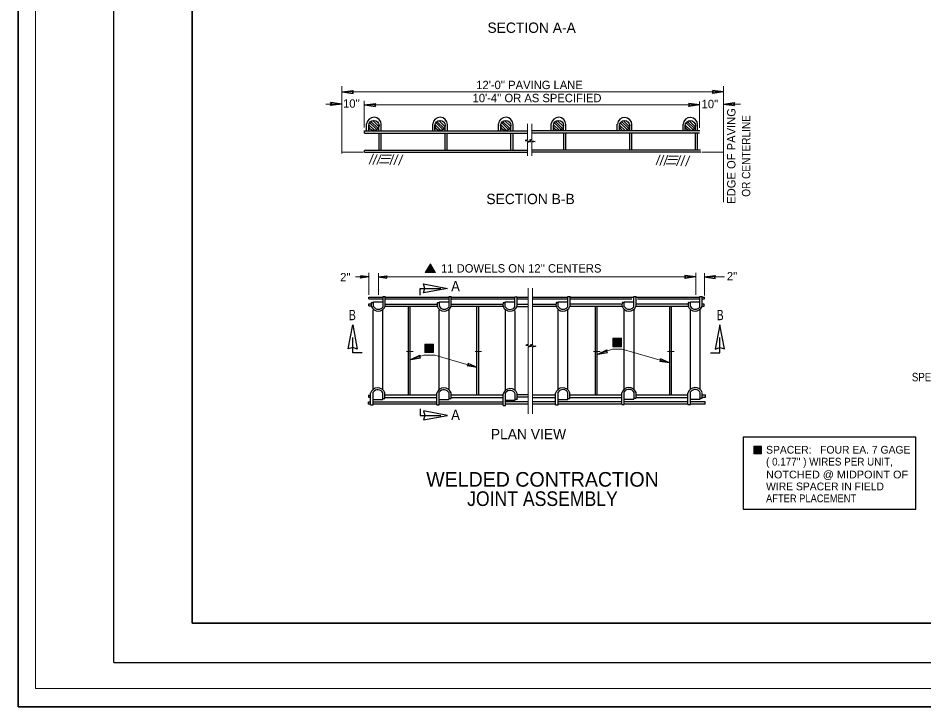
# Model space of a CAD drawing. Extents: x 743 to 4444, y -504 to 2234.
# Drawn here: x 743 to 2493, y -504 to 827 of the extents above; entities that cross this region are included whole.
import ezdxf
from ezdxf.enums import TextEntityAlignment as Align

# ---------------------------------------------------------------- set-up
doc = ezdxf.new("R2010")
doc.units = 0
doc.header["$LTSCALE"] = 6
doc.layers.add('1', color=7, linetype='Continuous', lineweight=25)
doc.layers.add('60', color=7, linetype='Continuous', lineweight=35)

msp = doc.modelspace()

# ---------------------------------------------------------------- hatches: boundary and pattern name
at = {"layer": '1'}
for points in [[(1539.348, 352.153), (1549.277, 334.958), (1529.423, 334.958)], [(1528.779, 180.641), (1545.086, 180.641), (1545.086, 196.979), (1528.779, 196.979)], [(1891.835, 191.938), (1908.141, 191.938), (1908.141, 208.274), (1891.835, 208.274)], [(2163.997, -15.162), (2178.82, -15.162), (2178.82, -0.311), (2163.997, -0.311)]]:
    msp.add_hatch(color=256, dxfattribs=at).paths.add_polyline_path(points)

# ---------------------------------------------------------------- linework, layer by layer
at = {"layer": '1', "lineweight": 13}
for p, q in [((776.695, -468.162), (776.695, 1851.626)), ((1367.967, 565.312), (1367.967, 695.241)), ((1368.797, 684.022), (2105.462, 684.022)), ((2105.462, 471.242), (2105.462, 695.241)), ((1411.648, 615.028), (1411.648, 666.959)), ((2059.389, 614.822), (2059.389, 665.73)), ((1337.181, 660.71), (1368.37, 660.71)), ((1412.064, 659.043), (2059.389, 659.043)), ((2105.462, 660.5), (2138.352, 660.5)), ((1420.59, 620.208), (1431.928, 609.591)), ((1421.943, 624.682), (1435.671, 611.256)), ((1424.233, 627.077), (1438.168, 613.649)), ((1427.976, 628.847), (1439.831, 617.187)), ((1548.308, 620.208), (1559.646, 609.591)), ((1549.663, 624.682), (1563.391, 611.256)), ((1551.95, 627.077), (1565.888, 613.649)), ((1555.693, 628.847), (1567.552, 617.187)), ((1675.193, 620.208), (1686.531, 609.591)), ((1676.548, 624.682), (1690.276, 611.256)), ((1678.835, 627.077), (1692.771, 613.649)), ((1682.579, 628.847), (1694.434, 617.187)), ((1726.943, 591.705), (1726.943, 622.151)), ((1735.446, 591.903), (1735.446, 622.151)), ((1777.118, 620.208), (1788.453, 609.591)), ((1778.47, 624.682), (1792.199, 611.256)), ((1780.76, 627.077), (1794.696, 613.649)), ((1784.501, 628.847), (1796.358, 617.187)), ((1904.835, 619.792), (1916.172, 609.176)), ((1906.188, 624.267), (1919.918, 610.84)), ((1908.476, 626.659), (1922.413, 613.233)), ((1912.221, 628.429), (1924.076, 616.773)), ((2031.721, 619.792), (2043.059, 609.176)), ((2033.073, 624.267), (2046.801, 610.84)), ((2035.361, 626.659), (2049.298, 613.233)), ((2039.102, 628.429), (2050.96, 616.773)), ((1726.943, 560.667), (1726.943, 586.56)), ((1735.446, 560.667), (1735.446, 586.757)), ((1409.673, 567.525), (1368.195, 567.525)), ((1421.248, 544.661), (1429.362, 564.451)), ((1428.349, 543.646), (1436.462, 563.436)), ((1435.955, 543.646), (1444.069, 563.436)), ((1446.096, 561.913), (1464.352, 561.913)), ((1460.803, 543.139), (1468.915, 562.927)), ((1468.915, 543.139), (1477.028, 562.927)), ((1478.043, 542.628), (1486.158, 562.419)), ((1975.263, 542.938), (1983.377, 562.729)), ((1982.363, 541.923), (1990.478, 561.713)), ((1989.97, 541.923), (1998.083, 561.713)), ((2000.111, 560.191), (2018.366, 560.191)), ((2014.819, 541.417), (2022.932, 561.207)), ((2022.932, 541.417), (2031.046, 561.207)), ((2032.058, 540.907), (2040.173, 560.697)), ((2063.64, 567.803), (2105.179, 567.803)), ((1441.023, 547.197), (1459.28, 547.197)), ((1444.069, 555.316), (1462.323, 555.316)), ((1995.041, 545.473), (2013.294, 545.473)), ((1998.083, 553.593), (2016.338, 553.593)), ((1420.348, 292.031), (1420.348, 334.637)), ((1439.012, 292.031), (1439.012, 333.83)), ((2052.178, 292.038), (2052.178, 334.637)), ((2068.479, 290.748), (2068.479, 333.83)), ((1394.72, 326.587), (1420.348, 326.587)), ((1439.012, 326.587), (2052.113, 326.587)), ((2068.258, 326.587), (2107.258, 326.587)), ((1728.232, 196.198), (1728.232, 304.867)), ((1736.736, 196.397), (1736.736, 305.064)), ((1493.305, 182.651), (1505.854, 182.651)), ((1638.15, 182.651), (1625.6, 182.651)), ((1728.232, 62.284), (1728.232, 191.053)), ((1736.736, 62.482), (1736.736, 191.252)), ((1854.48, 182.651), (1867.029, 182.651)), ((2010.14, 182.651), (1997.59, 182.651)), ((776.695, -468.162), (4407.673, -468.162))]:
    msp.add_line(p, q, dxfattribs=at)
at = {"layer": '1', "lineweight": 35}
for q in [(1079.273, 1725.551), (4357.239, -342.087)]:
    msp.add_line((1079.273, -342.087), q, dxfattribs=at)
at = {"layer": '1'}
for p, q in [((1368.803, 684.013), (1389.969, 686.921)), ((1368.803, 684.013), (1389.969, 681.103)), ((2105.457, 684.033), (2084.287, 686.941)), ((2105.457, 684.033), (2084.287, 681.125)), ((1367.812, 660.719), (1346.644, 663.628)), ((1367.812, 660.719), (1346.644, 657.811)), ((1368.365, 660.719), (1347.197, 663.628)), ((1368.365, 660.719), (1347.197, 657.811)), ((1412.07, 659.033), (1433.237, 661.941)), ((1412.07, 659.033), (1433.237, 656.123)), ((2059.383, 659.055), (2038.215, 661.961)), ((2059.383, 659.055), (2038.215, 656.145)), ((2105.466, 660.489), (2126.632, 663.398)), ((2105.466, 660.489), (2126.632, 657.582)), ((1416.12, 609.383), (1416.12, 622.192)), ((1420.488, 609.383), (1420.488, 619.418)), ((1440.038, 609.383), (1440.038, 619.418)), ((1444.357, 609.38), (1444.357, 621.142)), ((1543.838, 609.383), (1543.838, 622.192)), ((1548.204, 609.383), (1548.204, 619.418)), ((1567.758, 609.383), (1567.758, 619.418)), ((1572.075, 609.38), (1572.075, 621.142)), ((1670.723, 609.383), (1670.723, 622.192)), ((1675.09, 609.383), (1675.09, 619.418)), ((1694.643, 609.383), (1694.643, 619.418)), ((1698.96, 609.38), (1698.96, 621.142)), ((1772.645, 609.383), (1772.645, 622.192)), ((1777.015, 609.383), (1777.015, 619.418)), ((1796.567, 609.383), (1796.567, 619.418)), ((1800.884, 609.38), (1800.884, 621.142)), ((1900.363, 608.966), (1900.363, 621.775)), ((1904.733, 608.966), (1904.733, 619.003)), ((1924.283, 608.966), (1924.283, 619.003)), ((1928.601, 608.965), (1928.601, 620.726)), ((2027.249, 608.966), (2027.249, 621.775)), ((2031.618, 608.966), (2031.618, 619.003)), ((2051.169, 608.966), (2051.169, 619.003)), ((2055.486, 608.965), (2055.486, 620.726)), ((1411.945, 608.784), (1726.943, 608.784)), ((1411.945, 604.62), (1411.945, 608.784)), ((1411.945, 604.62), (1726.943, 604.62)), ((1440.353, 571.317), (1440.353, 604.417)), ((1444.306, 571.108), (1444.306, 603.79)), ((1568.072, 571.317), (1568.072, 604.417)), ((1572.023, 571.108), (1572.023, 603.79)), ((1694.956, 571.317), (1694.956, 604.417)), ((1698.908, 571.108), (1698.908, 603.79)), ((2059.805, 608.784), (1735.446, 608.784)), ((2059.179, 604.62), (1735.446, 604.62)), ((1796.88, 571.317), (1796.88, 604.417)), ((1800.831, 571.108), (1800.831, 603.79)), ((1924.598, 570.899), (1924.598, 604)), ((1928.548, 570.691), (1928.548, 603.373)), ((2051.483, 570.899), (2051.483, 604)), ((2055.434, 570.691), (2055.434, 603.373)), ((1411.885, 567.569), (1726.943, 567.569)), ((1412.138, 567.512), (1411.945, 571.21)), ((1412.062, 571.317), (1726.943, 571.317)), ((2061.052, 571.317), (1735.446, 571.317)), ((2061.428, 567.569), (1735.446, 567.569)), ((1420.345, 326.596), (1404.469, 328.778)), ((1420.345, 326.596), (1404.469, 324.414)), ((1439.015, 326.579), (1454.893, 328.762)), ((1439.015, 326.579), (1454.893, 324.398)), ((2052.111, 326.598), (2030.943, 329.507)), ((2052.111, 326.598), (2030.943, 323.689)), ((2068.263, 326.577), (2089.431, 329.486)), ((2068.263, 326.577), (2089.431, 323.668)), ((1519.743, 291.511), (1519.743, 304.471)), ((1519.743, 304.471), (1559.309, 304.471)), ((1420.64, 284.368), (1420.64, 287.769)), ((1420.722, 287.923), (1447.751, 287.923)), ((1420.722, 284.368), (1447.994, 284.368)), ((1447.994, 269.028), (1447.994, 288.648)), ((1447.994, 288.648), (1452.27, 288.648)), ((1452.27, 269.996), (1452.27, 288.648)), ((1452.27, 284.368), (1574.996, 284.368)), ((1453.239, 287.6), (1574.996, 287.6)), ((1575.318, 269.028), (1575.318, 288.648)), ((1575.318, 288.648), (1579.593, 288.648)), ((1579.579, 287.6), (1702.48, 287.6)), ((1579.579, 284.368), (1702.48, 284.368)), ((1579.593, 269.753), (1579.593, 288.648)), ((1702.48, 268.707), (1702.48, 288.326)), ((1702.48, 288.326), (1706.757, 288.326)), ((1706.757, 269.431), (1706.757, 288.326)), ((1706.757, 287.6), (1728.232, 287.6)), ((1706.757, 284.368), (1728.232, 284.368)), ((1736.736, 287.6), (1804.792, 287.6)), ((1736.736, 284.368), (1804.792, 284.368)), ((1804.792, 269.028), (1804.792, 288.648)), ((1804.792, 288.648), (1809.069, 288.648)), ((1809.069, 269.753), (1809.069, 288.648)), ((1809.069, 287.6), (1930.341, 287.6)), ((1809.069, 284.368), (1928.725, 284.368)), ((1932.276, 269.111), (1932.276, 288.729)), ((1932.276, 288.729), (1936.552, 288.729)), ((1936.149, 287.6), (2060.036, 287.6)), ((1936.552, 269.834), (1936.552, 288.729)), ((1939.054, 284.368), (2059.888, 284.368)), ((2060.082, 269.111), (2060.082, 288.729)), ((2060.082, 288.729), (2064.36, 288.729)), ((2064.36, 269.834), (2064.36, 288.729)), ((2064.372, 287.6), (2069.006, 287.6)), ((2064.523, 284.368), (2068.857, 284.368)), ((2068.857, 284.423), (2068.707, 287.565)), ((1420.479, 270.803), (1425.01, 270.803)), ((1420.558, 270.803), (1420.558, 274.678)), ((1420.64, 274.517), (1425.17, 274.517)), ((1426.693, 277.343), (1429.274, 277.343)), ((1428.894, 109.176), (1428.894, 263.356)), ((1429.436, 269.592), (1429.436, 278.638)), ((1429.436, 278.638), (1447.833, 278.638)), ((1452.27, 274.399), (1552.078, 274.399)), ((1452.27, 270.047), (1552.078, 270.047)), ((1496.964, 99.569), (1496.964, 269.644)), ((1500.243, 99.569), (1500.243, 269.644)), ((1554.016, 277.343), (1556.598, 277.343)), ((1556.584, 109.176), (1556.584, 263.356)), ((1556.759, 269.592), (1556.759, 278.638)), ((1556.759, 278.638), (1575.157, 278.638)), ((1579.579, 270.047), (1679.683, 270.047)), ((1579.681, 274.399), (1680.115, 274.399)), ((1629.329, 99.569), (1629.329, 269.644)), ((1632.61, 99.569), (1632.61, 269.644)), ((1681.178, 277.023), (1683.761, 277.023)), ((1683.921, 269.27), (1683.921, 278.317)), ((1683.921, 278.315), (1702.318, 278.315)), ((1706.757, 274.358), (1728.232, 274.358)), ((1706.757, 269.511), (1728.232, 269.511)), ((1736.736, 274.358), (1782.037, 274.358)), ((1736.736, 269.997), (1782.037, 269.997)), ((1783.491, 277.343), (1786.073, 277.343)), ((1786.189, 109.348), (1786.189, 263.524)), ((1786.233, 269.592), (1786.233, 278.638)), ((1786.233, 278.638), (1804.631, 278.638)), ((1804.966, 108.749), (1804.966, 262.587)), ((1809.069, 274.598), (1907.507, 274.598)), ((1809.069, 270.156), (1908.797, 270.156)), ((1858.139, 99.569), (1858.139, 269.644)), ((1861.419, 99.569), (1861.419, 269.644)), ((1910.973, 277.426), (1913.557, 277.426)), ((1913.718, 269.674), (1913.718, 278.719)), ((1913.718, 278.719), (1932.114, 278.719)), ((1913.876, 109.944), (1913.876, 264.123)), ((1932.656, 109.348), (1932.656, 263.184)), ((1936.553, 274.598), (2037.614, 274.598)), ((1937.523, 270.156), (2037.165, 270.156)), ((2001.79, 99.569), (2001.79, 269.644)), ((2005.073, 99.569), (2005.073, 269.644)), ((2038.78, 277.426), (2041.364, 277.426)), ((2041.525, 269.674), (2041.525, 278.719)), ((2041.525, 278.719), (2059.922, 278.719)), ((2041.738, 109.689), (2041.738, 263.868)), ((2060.514, 109.09), (2060.514, 262.927)), ((2064.223, 270.156), (2068.258, 270.156)), ((2064.823, 274.598), (2068.41, 274.598)), ((2067.963, 270.21), (2068.109, 274.399)), ((1447.673, 108.579), (1447.673, 262.414)), ((1575.364, 108.579), (1575.364, 262.414)), ((1684.616, 107.813), (1684.616, 261.988)), ((1703.393, 107.213), (1703.393, 261.048)), ((1501.54, 167.109), (1518.641, 175.55)), ((1862.714, 177.463), (1879.815, 185.904)), ((1862.714, 177.463), (1881.458, 180.978)), ((1501.54, 167.109), (1520.283, 170.624)), ((1629.447, 152.064), (1612.01, 159.78)), ((2001.439, 160.536), (1982.565, 163.263)), ((2001.439, 160.536), (1983.999, 168.252)), ((1629.447, 152.064), (1610.574, 154.791)), ((1419.989, 98.593), (1423.86, 98.593)), ((1419.989, 98.593), (1419.989, 94.251)), ((1419.989, 94.251), (1423.86, 94.251)), ((1423.86, 79.623), (1423.86, 101.887)), ((1428.894, 79.623), (1428.894, 104.139)), ((1428.982, 89.788), (1447.673, 89.788)), ((1447.673, 89.788), (1447.673, 102.592)), ((1447.673, 91.75), (1451.612, 91.75)), ((1451.514, 91.921), (1451.514, 102.77)), ((1451.514, 98.713), (1551.08, 98.713)), ((1451.514, 93.93), (1551.08, 93.93)), ((1551.549, 79.623), (1551.549, 101.887)), ((1556.584, 79.623), (1556.584, 104.139)), ((1556.671, 89.788), (1575.195, 89.788)), ((1575.364, 90), (1575.364, 102.592)), ((1575.364, 91.75), (1579.302, 91.75)), ((1579.203, 91.921), (1579.203, 102.601)), ((1579.203, 98.713), (1679.58, 98.713)), ((1579.203, 93.93), (1679.58, 93.93)), ((1679.58, 78.256), (1679.58, 100.52)), ((1684.616, 78.256), (1684.616, 102.772)), ((1684.702, 88.422), (1703.393, 88.422)), ((1703.393, 88.422), (1703.393, 101.224)), ((1703.393, 90.385), (1707.334, 90.385)), ((1707.235, 90.558), (1707.235, 101.233)), ((1728.232, 98.883), (1707.235, 98.883)), ((1728.232, 94.614), (1707.235, 94.614)), ((1736.736, 98.883), (1781.151, 98.883)), ((1736.736, 93.931), (1781.151, 93.931)), ((1781.151, 79.793), (1781.151, 102.057)), ((1786.189, 79.793), (1786.189, 104.309)), ((1786.273, 89.958), (1804.797, 89.958)), ((1804.966, 90.171), (1804.966, 102.763)), ((1804.966, 91.921), (1808.904, 91.921)), ((1808.806, 92.094), (1808.806, 102.77)), ((1809.242, 93.931), (1908.76, 93.931)), ((1809.857, 98.883), (1908.454, 98.883)), ((1908.841, 80.39), (1908.841, 102.656)), ((1913.876, 80.39), (1913.876, 104.908)), ((1913.963, 90.558), (1932.488, 90.558)), ((1932.656, 90.768), (1932.656, 103.362)), ((1932.656, 92.519), (1936.597, 92.519)), ((1936.359, 98.883), (2036.363, 98.883)), ((1936.497, 92.692), (1936.497, 103.369)), ((1936.565, 93.931), (2035.954, 93.931)), ((2036.704, 80.135), (2036.704, 102.4)), ((2041.738, 80.135), (2041.738, 104.648)), ((2041.824, 90.3), (2060.347, 90.3)), ((2060.514, 90.514), (2060.514, 103.104)), ((2060.514, 92.263), (2064.458, 92.263)), ((2070.428, 93.931), (2064.271, 93.931)), ((2064.358, 92.434), (2064.358, 103.113)), ((2064.477, 98.883), (2070.428, 98.883)), ((2070.428, 93.931), (2070.428, 98.848)), ((1419.937, 81.29), (1423.86, 81.29)), ((1419.989, 85.388), (1423.86, 85.388)), ((1419.989, 81.253), (1419.989, 85.388)), ((1423.86, 79.623), (1428.894, 79.623)), ((1428.897, 85.388), (1551.549, 85.388)), ((1429.054, 81.29), (1551.549, 81.29)), ((1551.549, 79.623), (1556.584, 79.623)), ((1556.584, 85.388), (1679.58, 85.388)), ((1556.584, 81.29), (1679.58, 81.29)), ((1679.58, 78.256), (1684.616, 78.256)), ((1728.232, 85.388), (1684.616, 85.388)), ((1728.232, 80.948), (1684.616, 80.948)), ((1781.151, 85.388), (1736.736, 85.388)), ((1781.151, 80.948), (1736.736, 80.948)), ((1781.151, 79.793), (1786.189, 79.793)), ((1908.658, 80.948), (1786.261, 80.948)), ((1908.658, 85.388), (1786.467, 85.388)), ((1908.841, 80.39), (1913.876, 80.39)), ((2036.363, 80.948), (1913.79, 80.948)), ((2036.263, 85.388), (1914.199, 85.388)), ((2036.704, 80.135), (2041.738, 80.135)), ((2070.119, 85.388), (2042.007, 85.388)), ((2070.119, 80.948), (2042.007, 80.948)), ((2070.119, 80.948), (2070.119, 85.388)), ((927.99, -417.729), (4407.673, -417.729))]:
    msp.add_line(p, q, dxfattribs=at)
for points in [[(927.99, -417.729), (927.99, 1801.2), (4407.673, 1801.2)], [(1389.969, 686.921), (1388.332, 683.981), (1389.969, 681.103)], [(2084.287, 681.125), (2085.928, 684.063), (2084.287, 686.941)], [(1346.644, 657.811), (1348.281, 660.749), (1346.644, 663.628)], [(1347.197, 657.811), (1348.833, 660.749), (1347.197, 663.628)], [(1433.237, 661.941), (1431.599, 659.001), (1433.237, 656.123)], [(2038.215, 656.145), (2039.853, 659.083), (2038.215, 661.961)], [(2126.632, 663.398), (2124.996, 660.459), (2126.632, 657.582)], [(1726.943, 591.705), (1722.411, 590.45), (1733.158, 588.186), (1726.943, 586.56)], [(1735.446, 591.903), (1730.916, 590.648), (1741.66, 588.385), (1735.446, 586.757)], [(1404.469, 324.414), (1405.696, 326.618), (1404.469, 328.778)], [(1454.893, 328.762), (1453.665, 326.558), (1454.893, 324.398)], [(2030.943, 323.689), (2032.581, 326.627), (2030.943, 329.507)], [(2089.431, 329.486), (2087.793, 326.545), (2089.431, 323.668)], [(1407.738, 180.077), (1389.503, 180.077), (1389.503, 209.671)], [(1728.232, 196.198), (1723.7, 194.944), (1734.447, 192.678), (1728.232, 191.053)], [(1736.736, 196.397), (1732.206, 195.141), (1742.951, 192.878), (1736.736, 191.252)], [(2080.123, 180.077), (2098.358, 180.077), (2098.358, 209.671)], [(1518.641, 175.55), (1518.083, 172.598), (1520.283, 170.624)], [(1879.815, 185.904), (1879.258, 182.953), (1881.458, 180.978)], [(1610.574, 154.791), (1612.703, 156.907), (1612.01, 159.78)], [(1982.565, 163.263), (1984.694, 165.378), (1983.999, 168.252)], [(1519.743, 72.201), (1519.743, 59.241), (1559.309, 59.241)]]:
    msp.add_lwpolyline(points, dxfattribs=at)
at = {"layer": '1', "lineweight": 13}
for points in [[(1539.348, 352.153), (1549.277, 334.958), (1529.423, 334.958)], [(1528.779, 180.641), (1545.086, 180.641), (1545.086, 196.979), (1528.779, 196.979)], [(1891.835, 191.938), (1908.141, 191.938), (1908.141, 208.274), (1891.835, 208.274)], [(2163.997, -15.162), (2178.82, -15.162), (2178.82, -0.311), (2163.997, -0.311)]]:
    msp.add_lwpolyline(points, close=True, dxfattribs=at)
at = {"layer": '1'}
for points in [[(1525.955, 295.759), (1528.89, 304.423), (1526.003, 313.154), (1572.628, 304.616)], [(1398.166, 187.468), (1389.503, 190.403), (1380.769, 187.515), (1389.31, 234.143)], [(2089.696, 187.468), (2098.358, 190.403), (2107.093, 187.515), (2098.552, 234.143)], [(1525.955, 67.953), (1528.89, 59.288), (1526.003, 50.558), (1572.628, 59.096)], [(2143.717, -121.597), (2477.189, -121.597), (2477.189, 17.044), (2143.717, 17.044)]]:
    msp.add_lwpolyline(points, close=True, dxfattribs=at)
at = {"layer": '1', "lineweight": 13}
for points in [[(1501.533, 167.115), (1526.928, 175.588), (1547.621, 175.588), (1629.449, 152.054)], [(1862.708, 177.469), (1890.926, 186.885), (1909.795, 186.885), (2001.44, 160.526)]]:
    msp.add_lwpolyline(points, dxfattribs=at)
at = {"layer": '1'}
for centre in [(1430.264, 619.323), (1557.982, 619.323), (1684.867, 619.323), (1786.791, 619.323), (1914.509, 618.907), (2041.394, 618.907)]:
    msp.add_circle(centre, 9.82, dxfattribs=at)
for centre, radius, start, end in [((1430.291, 620.972), 14.119, 0.6998, 175.0739), ((1558.008, 620.972), 14.119, 0.6998, 175.0739), ((1684.893, 620.972), 14.119, 0.6998, 175.0739), ((1786.817, 620.972), 14.119, 0.6998, 175.0739), ((1914.535, 620.555), 14.119, 0.6998, 175.0739), ((2041.42, 620.555), 14.119, 0.6998, 175.0739), ((1443.717, 272.723), 18.733, 170.51348, 187.8697), ((1438.746, 275.185), 14.486, 200.30631, 339.00631), ((1426.515, 276.058), 1.299, 82.11751, 190.98095), ((1438.846, 275.398), 11.168, 211.80943, 325.72437), ((1571.04, 272.723), 18.733, 170.51348, 187.8697), ((1566.07, 275.185), 14.486, 200.30631, 337.28919), ((1553.838, 276.058), 1.299, 82.11751, 190.98095), ((1566.17, 275.398), 11.168, 211.80943, 325.72437), ((1698.203, 272.401), 18.733, 170.51348, 187.8697), ((1693.232, 274.863), 14.486, 200.30631, 337.28919), ((1681.001, 275.736), 1.299, 82.11751, 190.98095), ((1693.332, 275.076), 11.168, 211.80943, 325.72437), ((1800.514, 272.723), 18.733, 170.51348, 187.8697), ((1795.543, 275.185), 14.486, 200.30631, 337.28919), ((1783.312, 276.058), 1.299, 82.11751, 190.98095), ((1795.643, 275.398), 11.168, 211.80943, 325.72437), ((1927.999, 272.805), 18.733, 170.51348, 187.8697), ((1923.028, 275.267), 14.486, 200.30631, 337.28919), ((1910.797, 276.14), 1.299, 82.11751, 190.98095), ((1923.128, 275.48), 11.168, 211.80943, 325.72437), ((2055.806, 272.805), 18.733, 170.51348, 187.8697), ((2050.835, 275.267), 14.486, 200.30631, 337.28919), ((2038.604, 276.14), 1.299, 82.11751, 190.98095), ((2050.935, 275.48), 11.168, 211.80943, 325.72437), ((1437.828, 97.895), 14.528, 19.61016, 164.05046), ((1437.841, 97.989), 10.856, 25.08588, 145.49394), ((1565.518, 97.895), 14.528, 19.61015, 164.05046), ((1565.531, 97.989), 10.856, 25.08588, 145.49394), ((1693.55, 96.529), 14.528, 19.61015, 164.05046), ((1693.563, 96.623), 10.856, 25.08588, 145.49394), ((1795.121, 98.066), 14.528, 19.61015, 164.05046), ((1795.134, 98.16), 10.856, 25.08588, 145.49394), ((1922.811, 98.664), 14.528, 19.61015, 164.05046), ((1922.824, 98.758), 10.856, 25.08588, 145.49394), ((2050.672, 98.408), 14.528, 19.61015, 164.05046), ((2050.685, 98.502), 10.856, 25.08588, 145.49394)]:
    msp.add_arc(centre, radius, start, end, dxfattribs=at)
at = {"layer": '60'}
msp.add_lwpolyline([(743.028, -503.761), (4444.001, -503.761), (4444.001, 2234.49), (743.028, 2234.49)], close=True, dxfattribs=at)

# ---------------------------------------------------------------- texts
at = {"layer": '1'}
for s, height, p in [('SECTION A-A', 19.97, (1734.888, 798.11)), ('SECTION B-B', 19.97, (1732.738, 467.323)), ('PLAN VIEW', 19.97, (1728.769, 13.078)), ('WELDED CONTRACTION', 28.25, (1755.841, -78.402))]:
    msp.add_text(s, height=height, dxfattribs=at).set_placement(p, align=Align.CENTER)
for s, height, p in [("12'-0'' PAVING LANE", 16.16, (1627.946, 689.481)), ("10''", 16.16, (1370.703, 653.592)), ("10'-4'' OR AS SPECIFIED", 16.16, (1620.827, 664.226)), ("10''", 16.16, (2063.144, 652.673)), ("11 DOWELS ON 12'' CENTERS", 16.16, (1559.996, 335.199)), ("2''", 16.16, (1365.028, 318.178)), ("2''", 16.16, (2111.942, 320.091)), ('SPACER:   FOUR EA. 7 GAGE ', 14.95, (2187.743, -14.594)), ('WIRE SPACER IN FIELD ', 14.95, (2187.71, -85.441))]:
    msp.add_text(s, height=height, dxfattribs=at).set_placement(p)
msp.add_text('EDGE OF PAVING', height=16.16, rotation=90, dxfattribs=at).set_placement((2128.593, 560.426), align=Align.CENTER)
at = {"layer": '1', "width": 0.9}
msp.add_text('OR CENTERLINE', height=16.16, rotation=90, dxfattribs=at).set_placement((2157.183, 560.428), align=Align.CENTER)
at = {"layer": '1'}
for s, height, width, p in [('A', 19.89, 0.95, (1579.509, 298.978)), ('B', 19.89, 0.75, (1382.047, 243.193)), ('B', 19.89, 0.75, (2092.37, 243.193)), ('A', 19.89, 0.95, (1579.509, 50.432)), ("( 0.177'' ) WIRES PER UNIT,", 14.95, 0.95, (2187.743, -37.608)), ('NOTCHED @ MIDPOINT OF', 14.95, 1.05, (2187.71, -62.427)), ('AFTER PLACEMENT', 14.95, 0.9, (2187.71, -108.456))]:
    msp.add_text(s, height=height, dxfattribs=dict(at, width=width)).set_placement(p)
for s, height, width, p in [('SPECIFIED', 16.44, 0.85, (2518.64, 125.009)), ('JOINT ASSEMBLY', 28.25, 0.9, (1755.84, -115.692))]:
    msp.add_text(s, height=height, dxfattribs=dict(at, width=width)).set_placement(p, align=Align.CENTER)

doc.saveas('drawing.dxf')
